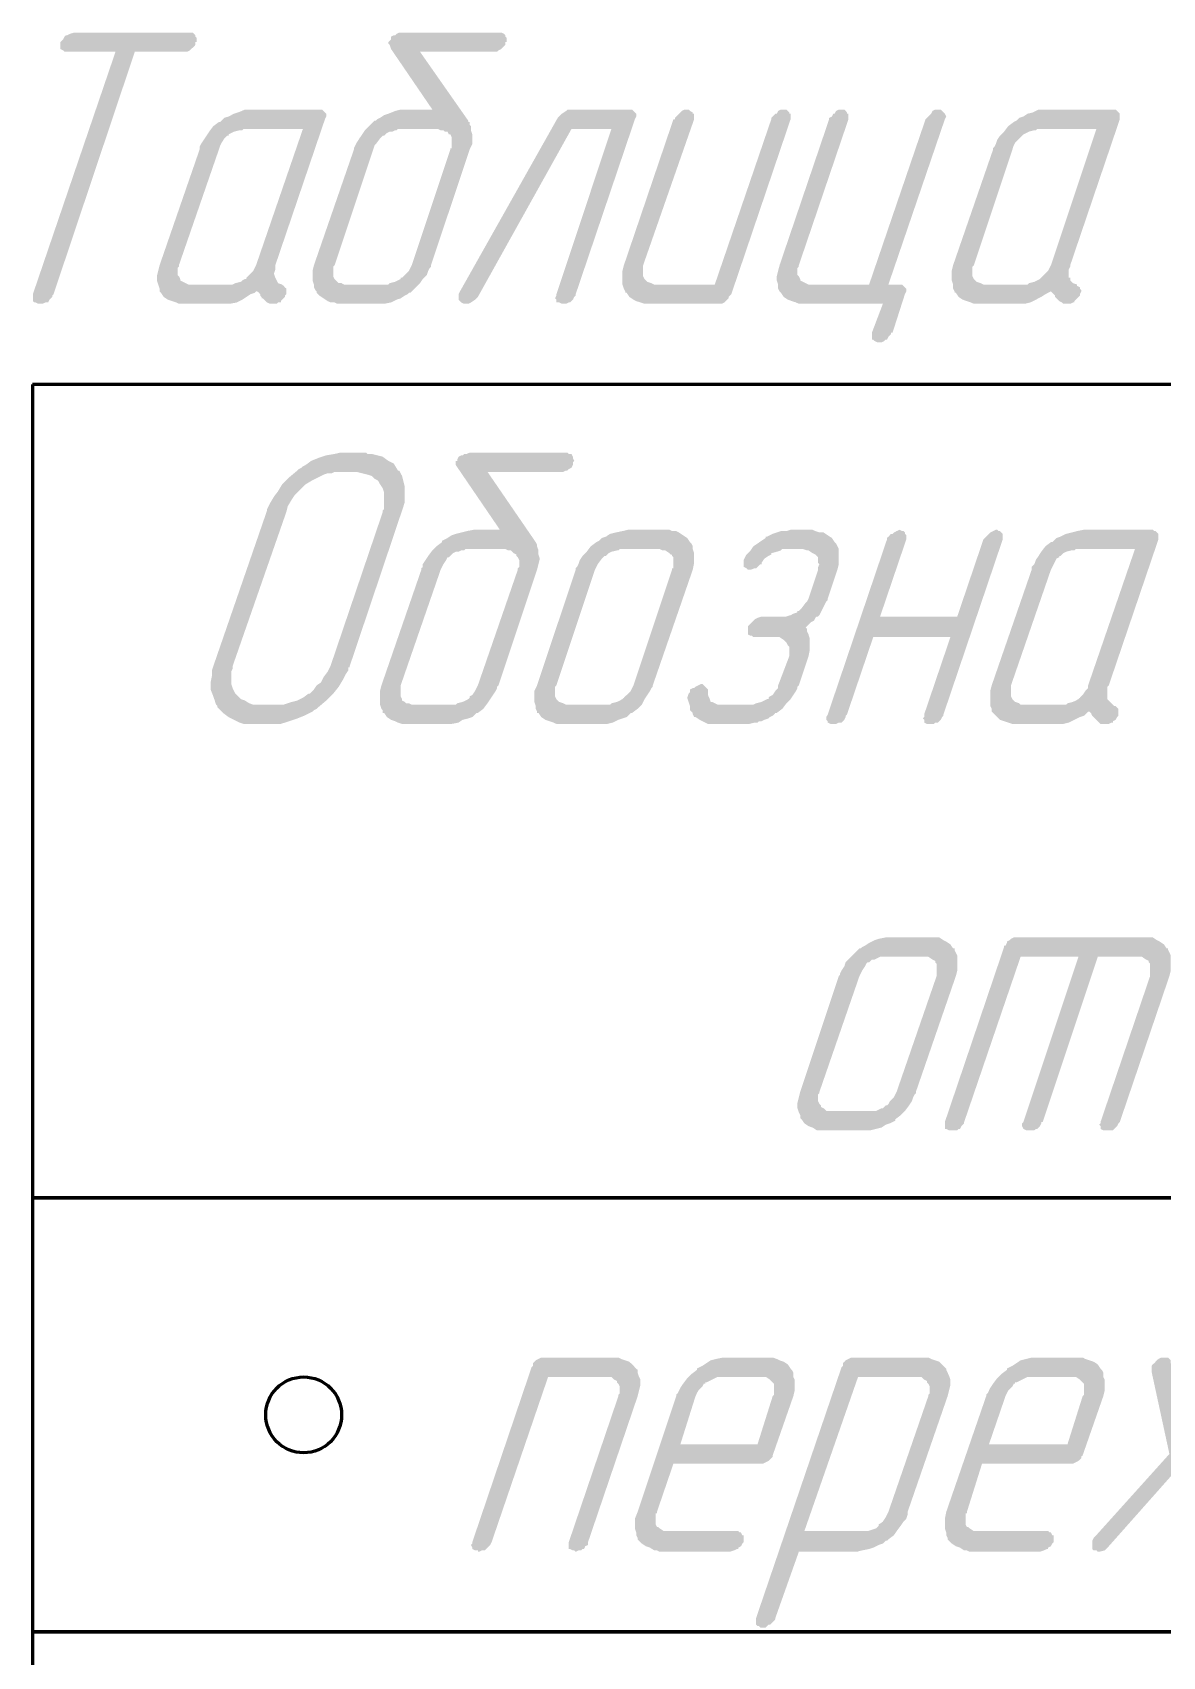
# Model space of a CAD drawing. Extents: x 260 to 1101, y 70 to 664.
# Drawn here: x 370.08 to 390.92, y 279.33 to 309.28 of the extents above; entities that cross this region are included whole.
import ezdxf

# ---------------------------------------------------------------- set-up
doc = ezdxf.new("R2010")
doc.units = 0
doc.header["$MEASUREMENT"] = 0
doc.layers.add('PDF _Геометрия', color=7, linetype='CONTINUOUS')
doc.layers.add('PDF _Сплошная заливка', color=7, linetype='CONTINUOUS')

msp = doc.modelspace()

# ---------------------------------------------------------------- hatches: boundary and pattern name
at = {"layer": 'PDF _Сплошная заливка', "transparency": 33554559}
for points in [[(373.036, 309.279), (373.062, 309.254), (373.087, 309.229), (373.087, 309.203), (373.112, 309.178), (373.112, 309.152), (373.112, 309.102), (373.087, 309.102), (373.087, 309.051), (373.062, 309.025), (373.011, 308.975), (373.011, 308.975), (372.985, 308.949), (372.935, 308.924), (372.858, 308.924), (371.969, 308.924), (370.47, 304.453), (370.445, 304.428), (370.445, 304.403), (370.394, 304.352), (370.369, 304.301), (370.343, 304.301), (370.318, 304.301), (370.267, 304.276), (370.216, 304.276), (370.216, 304.276), (370.191, 304.276), (370.14, 304.301), (370.115, 304.301), (370.089, 304.326), (370.089, 304.352), (370.089, 304.377), (370.089, 304.428), (370.089, 304.453), (371.613, 308.924), (370.699, 308.924), (370.673, 308.924), (370.648, 308.949), (370.597, 308.975), (370.597, 308.975), (370.597, 309), (370.597, 309.051), (370.597, 309.102), (370.597, 309.102), (370.623, 309.127), (370.648, 309.152), (370.673, 309.203), (370.699, 309.229), (370.724, 309.229), (370.775, 309.254), (370.851, 309.279), (373.011, 309.279)], [(381.14, 307.857), (381.166, 307.832), (381.191, 307.806), (381.216, 307.781), (381.216, 307.73), (381.191, 307.679), (380.099, 304.453), (380.099, 304.428), (380.073, 304.403), (380.048, 304.352), (379.997, 304.301), (379.997, 304.301), (379.972, 304.301), (379.921, 304.276), (379.87, 304.276), (379.845, 304.276), (379.845, 304.276), (379.794, 304.301), (379.743, 304.301), (379.743, 304.326), (379.743, 304.352), (379.718, 304.377), (379.743, 304.428), (379.743, 304.453), (380.759, 307.501), (380.022, 307.501), (378.295, 304.403), (378.295, 304.403), (378.27, 304.377), (378.244, 304.352), (378.168, 304.301), (378.117, 304.276), (378.066, 304.276), (378.066, 304.276), (378.041, 304.276), (377.99, 304.301), (377.965, 304.326), (377.965, 304.326), (377.939, 304.352), (377.939, 304.403), (377.939, 304.453), (377.965, 304.504), (379.768, 307.705), (379.794, 307.73), (379.794, 307.73), (379.845, 307.781), (379.921, 307.832), (379.946, 307.857), (379.997, 307.857), (381.115, 307.857)], [(383.986, 307.857), (384.011, 307.832), (384.036, 307.806), (384.036, 307.781), (384.062, 307.781), (384.062, 307.73), (384.062, 307.679), (382.969, 304.453), (382.969, 304.453), (382.944, 304.428), (382.919, 304.403), (382.919, 304.377), (382.868, 304.326), (382.842, 304.301), (382.792, 304.276), (382.715, 304.276), (381.42, 304.276), (381.369, 304.276), (381.293, 304.301), (381.216, 304.326), (381.166, 304.352), (381.089, 304.403), (381.039, 304.479), (381.013, 304.479), (381.013, 304.504), (380.988, 304.555), (380.962, 304.631), (380.962, 304.707), (380.962, 304.784), (380.962, 304.885), (380.988, 304.987), (381.902, 307.679), (381.928, 307.679), (381.928, 307.705), (381.953, 307.73), (382.004, 307.781), (382.004, 307.781), (382.055, 307.832), (382.106, 307.857), (382.156, 307.857), (382.156, 307.857), (382.182, 307.857), (382.207, 307.832), (382.258, 307.806), (382.258, 307.781), (382.283, 307.781), (382.283, 307.73), (382.283, 307.679), (381.343, 304.987), (381.343, 304.987), (381.343, 304.961), (381.343, 304.936), (381.343, 304.911), (381.343, 304.809), (381.343, 304.784), (381.369, 304.733), (381.369, 304.733), (381.394, 304.707), (381.42, 304.682), (381.496, 304.657), (381.547, 304.631), (381.598, 304.631), (382.664, 304.631), (383.706, 307.679), (383.706, 307.679), (383.706, 307.705), (383.732, 307.73), (383.782, 307.781), (383.808, 307.781), (383.833, 307.832), (383.884, 307.857), (383.935, 307.857), (383.935, 307.857)], [(386.831, 307.857), (386.856, 307.832), (386.882, 307.806), (386.907, 307.781), (386.907, 307.781), (386.933, 307.73), (386.907, 307.679), (385.866, 304.631), (386.094, 304.631), (386.12, 304.631), (386.145, 304.606), (386.17, 304.58), (386.196, 304.555), (386.196, 304.504), (386.17, 304.453), (385.942, 303.742), (385.916, 303.742), (385.916, 303.717), (385.866, 303.666), (385.84, 303.615), (385.815, 303.615), (385.789, 303.59), (385.738, 303.564), (385.688, 303.564), (385.688, 303.564), (385.662, 303.564), (385.611, 303.59), (385.586, 303.615), (385.561, 303.615), (385.561, 303.641), (385.561, 303.691), (385.561, 303.742), (385.764, 304.276), (384.265, 304.276), (384.214, 304.276), (384.163, 304.301), (384.087, 304.326), (384.011, 304.352), (383.935, 304.403), (383.884, 304.479), (383.884, 304.479), (383.859, 304.504), (383.833, 304.555), (383.833, 304.631), (383.808, 304.707), (383.808, 304.784), (383.833, 304.885), (383.859, 304.987), (384.773, 307.679), (384.773, 307.679), (384.773, 307.705), (384.824, 307.73), (384.849, 307.781), (384.875, 307.781), (384.9, 307.832), (384.951, 307.857), (385.002, 307.857), (385.027, 307.857), (385.053, 307.857), (385.078, 307.832), (385.103, 307.806), (385.103, 307.781), (385.129, 307.781), (385.129, 307.73), (385.129, 307.679), (384.214, 304.987), (384.214, 304.987), (384.214, 304.961), (384.189, 304.936), (384.189, 304.911), (384.189, 304.809), (384.214, 304.784), (384.24, 304.733), (384.24, 304.733), (384.24, 304.707), (384.29, 304.682), (384.341, 304.657), (384.392, 304.631), (384.443, 304.631), (385.51, 304.631), (386.551, 307.679), (386.551, 307.679), (386.577, 307.705), (386.602, 307.73), (386.653, 307.781), (386.653, 307.781), (386.678, 307.832), (386.729, 307.857), (386.806, 307.857), (386.806, 307.857)], [(384.519, 300.085), (384.595, 300.059), (384.672, 300.059), (384.748, 300.008), (384.824, 299.958), (384.875, 299.881), (384.875, 299.881), (384.9, 299.856), (384.926, 299.805), (384.951, 299.754), (384.951, 299.678), (384.951, 299.577), (384.951, 299.475), (384.926, 299.373), (384.748, 298.84), (384.748, 298.84), (384.748, 298.815), (384.722, 298.789), (384.697, 298.738), (384.646, 298.637), (384.595, 298.535), (384.595, 298.535), (384.57, 298.51), (384.544, 298.51), (384.519, 298.484), (384.494, 298.434), (384.443, 298.408), (384.392, 298.357), (384.341, 298.307), (384.341, 298.307), (384.367, 298.281), (384.367, 298.23), (384.392, 298.18), (384.417, 298.103), (384.417, 298.002), (384.417, 297.9), (384.392, 297.773), (384.214, 297.24), (384.189, 297.214), (384.189, 297.189), (384.163, 297.138), (384.113, 297.062), (384.062, 296.986), (383.986, 296.91), (383.909, 296.808), (383.808, 296.732), (383.808, 296.732), (383.782, 296.732), (383.757, 296.706), (383.732, 296.681), (383.681, 296.656), (383.655, 296.63), (383.579, 296.605), (383.528, 296.579), (383.503, 296.579), (383.477, 296.579), (383.452, 296.554), (383.401, 296.554), (383.3, 296.529), (383.198, 296.529), (382.639, 296.529), (382.588, 296.529), (382.538, 296.529), (382.487, 296.554), (382.436, 296.579), (382.385, 296.605), (382.309, 296.656), (382.309, 296.656), (382.283, 296.656), (382.258, 296.706), (382.258, 296.732), (382.207, 296.783), (382.207, 296.859), (382.182, 296.935), (382.156, 297.011), (382.182, 297.087), (382.182, 297.087), (382.207, 297.113), (382.207, 297.164), (382.258, 297.189), (382.283, 297.189), (382.309, 297.214), (382.36, 297.24), (382.41, 297.265), (382.436, 297.265), (382.461, 297.24), (382.487, 297.214), (382.512, 297.189), (382.538, 297.164), (382.538, 297.138), (382.538, 297.113), (382.538, 297.113), (382.538, 297.062), (382.563, 297.011), (382.588, 296.935), (382.614, 296.935), (382.664, 296.91), (382.715, 296.884), (382.792, 296.884), (383.35, 296.884), (383.376, 296.884), (383.427, 296.91), (383.528, 296.935), (383.579, 296.96), (383.63, 296.986), (383.655, 296.986), (383.655, 297.011), (383.681, 297.037), (383.732, 297.062), (383.782, 297.138), (383.833, 297.189), (383.833, 297.24), (384.036, 297.773), (384.036, 297.773), (384.036, 297.799), (384.036, 297.824), (384.036, 297.849), (384.036, 297.9), (384.036, 297.951), (384.011, 297.976), (383.986, 298.027), (383.986, 298.027), (383.986, 298.027), (383.935, 298.078), (383.859, 298.129), (383.808, 298.129), (383.757, 298.129), (383.376, 298.129), (383.35, 298.154), (383.325, 298.154), (383.274, 298.18), (383.274, 298.18), (383.274, 298.23), (383.274, 298.256), (383.274, 298.307), (383.274, 298.332), (383.3, 298.357), (383.325, 298.383), (383.376, 298.434), (383.376, 298.434), (383.401, 298.459), (383.452, 298.484), (383.528, 298.51), (383.909, 298.51), (383.935, 298.51), (383.986, 298.51), (384.062, 298.535), (384.113, 298.561), (384.189, 298.586), (384.189, 298.611), (384.214, 298.611), (384.24, 298.637), (384.265, 298.662), (384.341, 298.764), (384.367, 298.789), (384.392, 298.84), (384.57, 299.373), (384.57, 299.399), (384.57, 299.399), (384.57, 299.424), (384.595, 299.475), (384.57, 299.5), (384.57, 299.551), (384.57, 299.602), (384.544, 299.627), (384.544, 299.627), (384.519, 299.653), (384.468, 299.678), (384.392, 299.729), (384.367, 299.729), (384.29, 299.754), (383.909, 299.754), (383.884, 299.729), (383.808, 299.704), (383.706, 299.678), (383.706, 299.678), (383.706, 299.653), (383.655, 299.627), (383.579, 299.577), (383.528, 299.5), (383.528, 299.475), (383.503, 299.475), (383.477, 299.45), (383.427, 299.399), (383.401, 299.399), (383.325, 299.373), (383.3, 299.373), (383.274, 299.373), (383.249, 299.399), (383.198, 299.424), (383.198, 299.424), (383.198, 299.45), (383.198, 299.475), (383.198, 299.551), (383.223, 299.602), (383.223, 299.602), (383.249, 299.653), (383.274, 299.678), (383.325, 299.729), (383.376, 299.805), (383.452, 299.856), (383.528, 299.907), (383.604, 299.958), (383.604, 299.983), (383.63, 299.983), (383.681, 300.008), (383.732, 300.034), (383.808, 300.059), (383.884, 300.085), (383.986, 300.085), (384.062, 300.11), (384.468, 300.11)], [(387.898, 300.085), (387.923, 300.085), (387.949, 300.059), (387.974, 300.034), (387.974, 300.008), (387.974, 299.983), (387.974, 299.932), (386.882, 296.706), (386.882, 296.681), (386.856, 296.656), (386.831, 296.605), (386.78, 296.554), (386.78, 296.554), (386.729, 296.554), (386.704, 296.529), (386.653, 296.529), (386.628, 296.529), (386.602, 296.529), (386.577, 296.529), (386.526, 296.554), (386.526, 296.579), (386.526, 296.605), (386.501, 296.63), (386.526, 296.656), (386.526, 296.706), (387.009, 298.129), (385.586, 298.129), (385.103, 296.706), (385.078, 296.681), (385.078, 296.656), (385.053, 296.605), (385.002, 296.554), (384.976, 296.554), (384.951, 296.554), (384.9, 296.529), (384.849, 296.529), (384.849, 296.529), (384.824, 296.529), (384.799, 296.529), (384.748, 296.554), (384.748, 296.579), (384.722, 296.605), (384.722, 296.63), (384.722, 296.656), (384.748, 296.706), (385.84, 299.932), (385.84, 299.932), (385.84, 299.958), (385.866, 299.983), (385.916, 300.034), (385.942, 300.034), (385.967, 300.059), (386.018, 300.085), (386.069, 300.11), (386.069, 300.11), (386.12, 300.085), (386.145, 300.085), (386.17, 300.059), (386.17, 300.034), (386.196, 300.008), (386.196, 299.983), (386.196, 299.932), (385.713, 298.51), (387.136, 298.51), (387.618, 299.932), (387.618, 299.932), (387.644, 299.958), (387.669, 299.983), (387.72, 300.034), (387.72, 300.034), (387.745, 300.059), (387.796, 300.085), (387.847, 300.11), (387.872, 300.11)], [(390.667, 292.592), (390.743, 292.592), (390.819, 292.541), (390.87, 292.515), (390.946, 292.465), (390.997, 292.388), (391.023, 292.388), (391.023, 292.363), (391.048, 292.312), (391.073, 292.261), (391.073, 292.185), (391.073, 292.084), (391.073, 291.982), (391.048, 291.88), (390.133, 289.188), (390.133, 289.188), (390.108, 289.163), (390.083, 289.112), (390.032, 289.061), (390.032, 289.061), (390.006, 289.036), (389.956, 289.036), (389.905, 289.036), (389.879, 289.036), (389.879, 289.036), (389.829, 289.036), (389.778, 289.061), (389.778, 289.061), (389.778, 289.112), (389.752, 289.137), (389.778, 289.163), (389.778, 289.188), (390.692, 291.88), (390.692, 291.88), (390.692, 291.906), (390.692, 291.931), (390.692, 291.982), (390.692, 292.058), (390.692, 292.109), (390.667, 292.134), (390.667, 292.134), (390.667, 292.16), (390.616, 292.185), (390.54, 292.236), (390.515, 292.236), (390.464, 292.236), (389.727, 292.236), (388.711, 289.188), (388.685, 289.188), (388.685, 289.163), (388.66, 289.112), (388.609, 289.061), (388.584, 289.061), (388.558, 289.036), (388.508, 289.036), (388.457, 289.036), (388.457, 289.036), (388.431, 289.036), (388.406, 289.036), (388.355, 289.061), (388.355, 289.061), (388.33, 289.112), (388.33, 289.137), (388.33, 289.163), (388.355, 289.188), (389.371, 292.236), (388.304, 292.236), (387.263, 289.188), (387.263, 289.188), (387.263, 289.163), (387.212, 289.112), (387.187, 289.061), (387.161, 289.061), (387.136, 289.036), (387.085, 289.036), (387.034, 289.036), (387.034, 289.036), (387.009, 289.036), (386.983, 289.036), (386.933, 289.061), (386.907, 289.061), (386.907, 289.112), (386.907, 289.137), (386.907, 289.163), (386.907, 289.188), (387.999, 292.414), (387.999, 292.439), (388.025, 292.439), (388.05, 292.49), (388.05, 292.515), (388.101, 292.541), (388.127, 292.566), (388.177, 292.592), (388.254, 292.592), (390.616, 292.592)], [(380.886, 284.845), (380.937, 284.819), (381.013, 284.794), (381.089, 284.768), (381.14, 284.718), (381.216, 284.641), (381.216, 284.641), (381.242, 284.616), (381.242, 284.565), (381.267, 284.489), (381.293, 284.438), (381.293, 284.337), (381.267, 284.235), (381.242, 284.133), (380.327, 281.441), (380.327, 281.441), (380.327, 281.39), (380.276, 281.365), (380.251, 281.314), (380.226, 281.314), (380.2, 281.289), (380.149, 281.289), (380.099, 281.263), (380.099, 281.263), (380.073, 281.289), (380.048, 281.289), (379.997, 281.314), (379.972, 281.314), (379.972, 281.339), (379.972, 281.39), (379.972, 281.416), (379.972, 281.441), (380.886, 284.133), (380.886, 284.133), (380.886, 284.159), (380.912, 284.184), (380.912, 284.21), (380.912, 284.311), (380.886, 284.362), (380.861, 284.387), (380.861, 284.387), (380.861, 284.413), (380.81, 284.438), (380.759, 284.489), (380.708, 284.489), (380.658, 284.489), (379.591, 284.489), (378.549, 281.441), (378.549, 281.441), (378.524, 281.39), (378.498, 281.365), (378.447, 281.314), (378.447, 281.314), (378.422, 281.289), (378.371, 281.289), (378.32, 281.263), (378.295, 281.263), (378.295, 281.289), (378.244, 281.289), (378.193, 281.314), (378.193, 281.314), (378.193, 281.339), (378.168, 281.39), (378.193, 281.416), (378.193, 281.441), (379.286, 284.667), (379.286, 284.667), (379.311, 284.692), (379.311, 284.743), (379.336, 284.768), (379.362, 284.794), (379.413, 284.819), (379.464, 284.845), (379.514, 284.845), (380.835, 284.845)], [(392.776, 284.845), (392.826, 284.819), (392.852, 284.794), (392.852, 284.794), (392.877, 284.768), (392.877, 284.718), (392.877, 284.667), (392.877, 284.667), (392.852, 284.641), (392.852, 284.616), (392.801, 284.591), (391.455, 283.067), (391.785, 281.543), (391.785, 281.543), (391.785, 281.517), (391.785, 281.466), (391.759, 281.441), (391.759, 281.441), (391.734, 281.39), (391.709, 281.365), (391.658, 281.314), (391.658, 281.314), (391.632, 281.289), (391.582, 281.289), (391.531, 281.263), (391.505, 281.263), (391.455, 281.289), (391.429, 281.314), (391.404, 281.339), (391.404, 281.365), (391.124, 282.711), (389.93, 281.365), (389.854, 281.289), (389.752, 281.263), (389.727, 281.263), (389.702, 281.289), (389.651, 281.289), (389.625, 281.314), (389.625, 281.339), (389.625, 281.365), (389.625, 281.39), (389.625, 281.441), (389.625, 281.466), (389.625, 281.466), (389.651, 281.517), (389.676, 281.543), (391.048, 283.067), (390.718, 284.591), (390.718, 284.667), (390.718, 284.692), (390.743, 284.718), (390.769, 284.743), (390.819, 284.794), (390.819, 284.794), (390.845, 284.819), (390.896, 284.845), (390.972, 284.845), (390.972, 284.845), (391.023, 284.845), (391.048, 284.819), (391.073, 284.794), (391.073, 284.743), (391.378, 283.422), (392.547, 284.743), (392.649, 284.819), (392.75, 284.845), (392.75, 284.845)]]:
    msp.add_hatch(color=256, dxfattribs=at).paths.add_polyline_path(points)
h = msp.add_hatch(color=256, dxfattribs=at)
h.paths.add_polyline_path([(377.558, 307.501), (376.821, 307.501), (376.796, 307.476), (376.771, 307.476), (376.72, 307.451), (376.669, 307.451), (376.618, 307.425), (376.567, 307.374), (376.542, 307.374), (376.542, 307.374), (376.517, 307.349), (376.491, 307.324), (376.415, 307.222), (376.39, 307.197), (376.364, 307.12), (375.653, 304.987), (375.653, 304.987), (375.627, 304.961), (375.627, 304.936), (375.627, 304.911), (375.627, 304.809), (375.627, 304.784), (375.653, 304.733), (375.653, 304.733), (375.678, 304.707), (375.704, 304.682), (375.729, 304.657), (375.78, 304.657), (375.831, 304.631), (375.881, 304.631), (376.618, 304.631), (376.644, 304.631), (376.669, 304.657), (376.771, 304.682), (376.821, 304.707), (376.872, 304.733), (376.872, 304.758), (376.898, 304.758), (376.923, 304.784), (376.948, 304.809), (377.025, 304.885), (377.05, 304.936), (377.075, 304.987), (377.787, 307.12), (377.787, 307.146), (377.812, 307.146), (377.812, 307.197), (377.812, 307.222), (377.812, 307.298), (377.812, 307.349), (377.787, 307.4), (377.787, 307.4), (377.761, 307.4), (377.736, 307.451), (377.685, 307.451), (377.66, 307.476), (377.609, 307.476)], flags=0)
h.paths.add_polyline_path([(378.727, 309.279), (378.778, 309.254), (378.803, 309.229), (378.803, 309.203), (378.828, 309.178), (378.828, 309.152), (378.828, 309.102), (378.803, 309.102), (378.803, 309.051), (378.778, 309.025), (378.727, 308.975), (378.727, 308.975), (378.676, 308.949), (378.651, 308.924), (378.574, 308.924), (377.228, 308.924), (378.117, 307.654), (378.117, 307.628), (378.117, 307.628), (378.143, 307.628), (378.143, 307.578), (378.168, 307.552), (378.168, 307.476), (378.193, 307.4), (378.193, 307.324), (378.193, 307.222), (378.143, 307.12), (377.431, 304.987), (377.431, 304.961), (377.406, 304.936), (377.38, 304.885), (377.355, 304.809), (377.279, 304.733), (377.228, 304.657), (377.152, 304.58), (377.05, 304.479), (377.025, 304.479), (376.999, 304.453), (376.948, 304.428), (376.872, 304.377), (376.796, 304.352), (376.694, 304.301), (376.567, 304.276), (376.466, 304.276), (375.704, 304.276), (375.653, 304.301), (375.577, 304.301), (375.526, 304.326), (375.45, 304.377), (375.373, 304.428), (375.323, 304.479), (375.323, 304.504), (375.297, 304.53), (375.272, 304.58), (375.272, 304.631), (375.246, 304.707), (375.246, 304.784), (375.246, 304.885), (375.272, 304.987), (376.009, 307.12), (376.009, 307.146), (376.034, 307.197), (376.059, 307.247), (376.11, 307.324), (376.161, 307.4), (376.212, 307.476), (376.288, 307.552), (376.39, 307.654), (376.415, 307.654), (376.44, 307.679), (376.491, 307.705), (376.567, 307.755), (376.644, 307.781), (376.771, 307.832), (376.872, 307.857), (376.974, 307.857), (377.457, 307.857), (376.694, 308.975), (376.669, 309.051), (376.669, 309.051), (376.644, 309.076), (376.644, 309.102), (376.669, 309.127), (376.669, 309.127), (376.694, 309.152), (376.694, 309.203), (376.745, 309.229), (376.771, 309.229), (376.796, 309.254), (376.847, 309.279), (376.923, 309.279)], flags=0)
h = msp.add_hatch(color=256, dxfattribs=at)
h.paths.add_polyline_path([(375.069, 307.501), (373.976, 307.501), (373.951, 307.476), (373.9, 307.476), (373.798, 307.451), (373.747, 307.425), (373.697, 307.4), (373.697, 307.374), (373.671, 307.374), (373.646, 307.349), (373.62, 307.324), (373.57, 307.247), (373.544, 307.197), (373.519, 307.12), (372.782, 304.987), (372.782, 304.987), (372.782, 304.961), (372.757, 304.936), (372.757, 304.911), (372.757, 304.809), (372.782, 304.784), (372.807, 304.733), (372.807, 304.733), (372.807, 304.707), (372.858, 304.682), (372.909, 304.657), (372.96, 304.631), (373.011, 304.631), (373.747, 304.631), (373.773, 304.631), (373.824, 304.657), (373.925, 304.682), (373.951, 304.707), (374.001, 304.733), (374.027, 304.733), (374.027, 304.758), (374.052, 304.784), (374.078, 304.809), (374.154, 304.885), (374.179, 304.936), (374.205, 304.987)], flags=0)
h.paths.add_polyline_path([(375.424, 307.857), (375.45, 307.832), (375.475, 307.806), (375.5, 307.781), (375.5, 307.73), (375.475, 307.679), (374.56, 304.987), (374.56, 304.987), (374.56, 304.961), (374.56, 304.961), (374.56, 304.911), (374.535, 304.834), (374.56, 304.758), (374.56, 304.758), (374.586, 304.707), (374.611, 304.657), (374.687, 304.631), (374.687, 304.631), (374.713, 304.606), (374.738, 304.58), (374.764, 304.555), (374.764, 304.53), (374.764, 304.504), (374.764, 304.453), (374.738, 304.428), (374.738, 304.403), (374.713, 304.377), (374.662, 304.326), (374.662, 304.301), (374.611, 304.301), (374.586, 304.276), (374.535, 304.276), (374.459, 304.276), (374.459, 304.276), (374.408, 304.301), (374.383, 304.326), (374.332, 304.377), (374.306, 304.377), (374.306, 304.403), (374.281, 304.428), (374.281, 304.453), (374.256, 304.479), (374.23, 304.504), (374.205, 304.504), (374.179, 304.479), (374.103, 304.453), (374.027, 304.403), (373.951, 304.352), (373.849, 304.301), (373.722, 304.276), (373.62, 304.276), (372.833, 304.276), (372.782, 304.276), (372.731, 304.301), (372.655, 304.326), (372.579, 304.352), (372.503, 304.403), (372.452, 304.479), (372.452, 304.479), (372.426, 304.504), (372.426, 304.555), (372.401, 304.631), (372.376, 304.707), (372.376, 304.784), (372.401, 304.885), (372.426, 304.987), (373.163, 307.12), (373.163, 307.146), (373.163, 307.171), (373.189, 307.222), (373.239, 307.298), (373.29, 307.374), (373.341, 307.451), (373.417, 307.552), (373.519, 307.628), (373.544, 307.628), (373.57, 307.654), (373.62, 307.705), (373.697, 307.73), (373.798, 307.781), (373.875, 307.806), (374.001, 307.857), (374.103, 307.857), (375.399, 307.857)], flags=0)
h = msp.add_hatch(color=256, dxfattribs=at)
h.paths.add_polyline_path([(389.702, 307.501), (388.609, 307.501), (388.584, 307.476), (388.558, 307.476), (388.457, 307.451), (388.406, 307.425), (388.355, 307.4), (388.33, 307.374), (388.33, 307.374), (388.304, 307.349), (388.279, 307.324), (388.203, 307.247), (388.177, 307.197), (388.152, 307.12), (387.441, 304.987), (387.441, 304.987), (387.415, 304.961), (387.415, 304.936), (387.415, 304.911), (387.415, 304.809), (387.415, 304.784), (387.441, 304.733), (387.441, 304.733), (387.466, 304.707), (387.491, 304.682), (387.568, 304.657), (387.618, 304.631), (387.669, 304.631), (388.406, 304.631), (388.431, 304.631), (388.457, 304.657), (388.558, 304.682), (388.609, 304.707), (388.66, 304.733), (388.66, 304.733), (388.685, 304.758), (388.711, 304.784), (388.736, 304.809), (388.812, 304.885), (388.838, 304.936), (388.863, 304.987)], flags=0)
h.paths.add_polyline_path([(390.057, 307.857), (390.083, 307.832), (390.108, 307.806), (390.133, 307.781), (390.133, 307.73), (390.133, 307.679), (389.219, 304.987), (389.219, 304.987), (389.219, 304.961), (389.219, 304.961), (389.193, 304.911), (389.193, 304.834), (389.193, 304.758), (389.219, 304.758), (389.219, 304.707), (389.27, 304.657), (389.346, 304.631), (389.346, 304.631), (389.346, 304.606), (389.397, 304.58), (389.397, 304.555), (389.422, 304.53), (389.422, 304.504), (389.397, 304.453), (389.397, 304.428), (389.371, 304.403), (389.346, 304.377), (389.295, 304.326), (389.295, 304.301), (389.27, 304.301), (389.219, 304.276), (389.168, 304.276), (389.117, 304.276), (389.092, 304.276), (389.067, 304.301), (389.016, 304.326), (388.965, 304.377), (388.965, 304.377), (388.94, 304.403), (388.94, 304.428), (388.914, 304.453), (388.889, 304.479), (388.863, 304.504), (388.863, 304.504), (388.812, 304.479), (388.762, 304.453), (388.685, 304.403), (388.584, 304.352), (388.482, 304.301), (388.381, 304.276), (388.254, 304.276), (387.491, 304.276), (387.441, 304.276), (387.39, 304.301), (387.314, 304.326), (387.237, 304.352), (387.161, 304.403), (387.11, 304.479), (387.085, 304.479), (387.085, 304.504), (387.059, 304.555), (387.059, 304.631), (387.034, 304.707), (387.034, 304.784), (387.034, 304.885), (387.059, 304.987), (387.796, 307.12), (387.796, 307.146), (387.822, 307.171), (387.847, 307.222), (387.872, 307.298), (387.923, 307.374), (387.999, 307.451), (388.076, 307.552), (388.177, 307.628), (388.177, 307.628), (388.228, 307.654), (388.279, 307.705), (388.355, 307.73), (388.431, 307.781), (388.533, 307.806), (388.635, 307.857), (388.762, 307.857), (390.032, 307.857)], flags=0)
h = msp.add_hatch(color=256, dxfattribs=at)
h.paths.add_polyline_path([(376.059, 301.177), (375.653, 301.177), (375.602, 301.151), (375.526, 301.151), (375.45, 301.126), (375.348, 301.075), (375.246, 301.024), (375.119, 300.948), (375.119, 300.948), (375.094, 300.923), (375.043, 300.872), (374.992, 300.821), (374.916, 300.745), (374.865, 300.669), (374.789, 300.542), (374.764, 300.44), (373.773, 297.595), (373.773, 297.57), (373.773, 297.545), (373.747, 297.494), (373.747, 297.418), (373.747, 297.341), (373.747, 297.265), (373.773, 297.189), (373.824, 297.087), (373.824, 297.087), (373.849, 297.062), (373.875, 297.037), (373.925, 296.986), (374.001, 296.96), (374.078, 296.91), (374.154, 296.884), (374.256, 296.884), (374.662, 296.884), (374.713, 296.884), (374.789, 296.91), (374.865, 296.935), (374.967, 296.96), (375.069, 297.011), (375.17, 297.087), (375.196, 297.087), (375.221, 297.113), (375.272, 297.164), (375.323, 297.24), (375.399, 297.291), (375.45, 297.392), (375.526, 297.494), (375.577, 297.595), (376.542, 300.44), (376.542, 300.466), (376.567, 300.491), (376.567, 300.542), (376.567, 300.618), (376.567, 300.694), (376.567, 300.796), (376.542, 300.872), (376.491, 300.948), (376.491, 300.948), (376.466, 300.999), (376.44, 301.024), (376.39, 301.05), (376.339, 301.101), (376.262, 301.126), (376.161, 301.151)], flags=0)
h.paths.add_polyline_path([(376.262, 301.507), (376.339, 301.507), (376.44, 301.482), (376.542, 301.456), (376.644, 301.38), (376.745, 301.329), (376.821, 301.202), (376.847, 301.202), (376.872, 301.151), (376.898, 301.101), (376.923, 300.999), (376.948, 300.897), (376.948, 300.77), (376.948, 300.618), (376.923, 300.542), (376.898, 300.466), (375.932, 297.595), (375.932, 297.57), (375.907, 297.57), (375.907, 297.545), (375.907, 297.519), (375.856, 297.443), (375.805, 297.341), (375.729, 297.214), (375.627, 297.087), (375.5, 296.96), (375.348, 296.833), (375.348, 296.833), (375.348, 296.833), (375.323, 296.808), (375.272, 296.783), (375.246, 296.757), (375.196, 296.732), (375.094, 296.681), (374.967, 296.63), (374.814, 296.579), (374.662, 296.529), (374.484, 296.529), (374.078, 296.529), (374.052, 296.529), (373.976, 296.529), (373.9, 296.554), (373.798, 296.605), (373.697, 296.656), (373.595, 296.732), (373.493, 296.833), (373.493, 296.859), (373.468, 296.884), (373.443, 296.96), (373.417, 297.037), (373.366, 297.164), (373.366, 297.291), (373.392, 297.418), (373.392, 297.519), (373.417, 297.595), (374.408, 300.466), (374.408, 300.466), (374.408, 300.466), (374.408, 300.491), (374.433, 300.542), (374.459, 300.593), (374.535, 300.72), (374.611, 300.821), (374.687, 300.948), (374.814, 301.075), (374.967, 301.202), (374.967, 301.202), (374.992, 301.228), (374.992, 301.228), (375.043, 301.253), (375.069, 301.278), (375.119, 301.304), (375.221, 301.38), (375.348, 301.431), (375.5, 301.482), (375.653, 301.507), (375.754, 301.532), (376.237, 301.532)], flags=0)
h = msp.add_hatch(color=256, dxfattribs=at)
h.paths.add_polyline_path([(378.803, 299.754), (378.066, 299.754), (378.041, 299.729), (377.99, 299.729), (377.939, 299.704), (377.888, 299.704), (377.838, 299.678), (377.787, 299.627), (377.787, 299.627), (377.761, 299.602), (377.736, 299.602), (377.711, 299.551), (377.66, 299.475), (377.634, 299.424), (377.609, 299.373), (376.872, 297.24), (376.872, 297.24), (376.872, 297.214), (376.872, 297.189), (376.872, 297.138), (376.872, 297.062), (376.872, 297.037), (376.898, 296.986), (376.898, 296.986), (376.898, 296.96), (376.948, 296.935), (376.974, 296.91), (377.025, 296.91), (377.075, 296.884), (377.126, 296.884), (377.838, 296.884), (377.888, 296.884), (377.914, 296.91), (378.015, 296.935), (378.066, 296.96), (378.117, 296.986), (378.117, 296.986), (378.143, 297.011), (378.143, 297.037), (378.193, 297.062), (378.244, 297.138), (378.27, 297.189), (378.295, 297.24), (379.032, 299.373), (379.032, 299.399), (379.032, 299.399), (379.057, 299.424), (379.057, 299.475), (379.057, 299.551), (379.032, 299.602), (379.006, 299.627), (379.006, 299.653), (379.006, 299.653), (378.955, 299.678), (378.93, 299.704), (378.905, 299.729), (378.854, 299.729)], flags=0)
h.paths.add_polyline_path([(379.972, 301.507), (380.022, 301.507), (380.048, 301.456), (380.048, 301.456), (380.048, 301.431), (380.073, 301.38), (380.048, 301.355), (380.048, 301.329), (380.048, 301.304), (380.022, 301.253), (379.972, 301.228), (379.946, 301.202), (379.921, 301.202), (379.87, 301.177), (379.819, 301.177), (378.473, 301.177), (379.362, 299.881), (379.362, 299.881), (379.362, 299.881), (379.362, 299.881), (379.387, 299.831), (379.387, 299.805), (379.413, 299.729), (379.413, 299.653), (379.438, 299.577), (379.413, 299.475), (379.387, 299.373), (378.676, 297.24), (378.651, 297.214), (378.651, 297.189), (378.625, 297.138), (378.574, 297.062), (378.524, 296.986), (378.473, 296.91), (378.396, 296.808), (378.295, 296.732), (378.27, 296.732), (378.244, 296.706), (378.193, 296.656), (378.117, 296.63), (378.015, 296.605), (377.939, 296.554), (377.812, 296.529), (377.711, 296.529), (376.948, 296.529), (376.898, 296.529), (376.821, 296.554), (376.771, 296.579), (376.694, 296.605), (376.618, 296.656), (376.567, 296.732), (376.542, 296.732), (376.542, 296.783), (376.517, 296.808), (376.491, 296.884), (376.491, 296.96), (376.491, 297.037), (376.491, 297.138), (376.517, 297.24), (377.253, 299.373), (377.253, 299.399), (377.279, 299.424), (377.279, 299.475), (377.33, 299.551), (377.38, 299.627), (377.457, 299.729), (377.533, 299.805), (377.634, 299.881), (377.634, 299.907), (377.685, 299.932), (377.736, 299.958), (377.812, 300.008), (377.888, 300.034), (377.99, 300.059), (378.092, 300.085), (378.219, 300.11), (378.701, 300.11), (377.939, 301.228), (377.888, 301.304), (377.888, 301.304), (377.888, 301.329), (377.888, 301.355), (377.888, 301.38), (377.914, 301.38), (377.914, 301.405), (377.939, 301.456), (377.99, 301.482), (378.015, 301.482), (378.041, 301.507), (378.092, 301.507), (378.143, 301.532), (379.946, 301.532)], flags=0)
h = msp.add_hatch(color=256, dxfattribs=at)
h.paths.add_polyline_path([(381.648, 299.754), (380.912, 299.754), (380.886, 299.729), (380.861, 299.729), (380.759, 299.704), (380.708, 299.678), (380.658, 299.627), (380.632, 299.627), (380.632, 299.627), (380.607, 299.602), (380.581, 299.577), (380.505, 299.475), (380.48, 299.424), (380.454, 299.373), (379.743, 297.24), (379.743, 297.24), (379.718, 297.214), (379.718, 297.189), (379.718, 297.138), (379.718, 297.062), (379.718, 297.037), (379.743, 296.986), (379.743, 296.986), (379.768, 296.96), (379.794, 296.935), (379.87, 296.91), (379.921, 296.884), (379.972, 296.884), (380.708, 296.884), (380.734, 296.884), (380.759, 296.91), (380.861, 296.935), (380.912, 296.96), (380.962, 296.986), (380.962, 296.986), (380.988, 297.011), (381.013, 297.037), (381.039, 297.062), (381.115, 297.138), (381.14, 297.189), (381.166, 297.24), (381.877, 299.373), (381.877, 299.399), (381.902, 299.399), (381.902, 299.424), (381.902, 299.475), (381.902, 299.551), (381.902, 299.602), (381.877, 299.627), (381.877, 299.653), (381.852, 299.653), (381.826, 299.678), (381.75, 299.729), (381.699, 299.729)], flags=0)
h.paths.add_polyline_path([(381.877, 300.085), (381.953, 300.085), (382.004, 300.059), (382.08, 300.008), (382.156, 299.958), (382.207, 299.881), (382.207, 299.881), (382.233, 299.856), (382.258, 299.805), (382.258, 299.754), (382.283, 299.678), (382.283, 299.602), (382.283, 299.5), (382.258, 299.373), (381.521, 297.24), (381.521, 297.214), (381.496, 297.189), (381.47, 297.138), (381.42, 297.062), (381.369, 296.986), (381.318, 296.884), (381.242, 296.808), (381.14, 296.732), (381.115, 296.732), (381.089, 296.706), (381.039, 296.656), (380.962, 296.63), (380.886, 296.605), (380.785, 296.554), (380.683, 296.529), (380.556, 296.529), (379.794, 296.529), (379.743, 296.529), (379.692, 296.554), (379.616, 296.579), (379.54, 296.605), (379.464, 296.656), (379.413, 296.732), (379.387, 296.732), (379.387, 296.757), (379.362, 296.808), (379.362, 296.859), (379.336, 296.935), (379.336, 297.037), (379.336, 297.138), (379.387, 297.24), (380.099, 299.373), (380.099, 299.399), (380.124, 299.424), (380.149, 299.475), (380.175, 299.551), (380.226, 299.627), (380.302, 299.704), (380.378, 299.805), (380.48, 299.881), (380.48, 299.881), (380.53, 299.907), (380.581, 299.958), (380.658, 299.983), (380.734, 300.034), (380.835, 300.059), (380.962, 300.085), (381.064, 300.11), (381.826, 300.11)], flags=0)
h = msp.add_hatch(color=256, dxfattribs=at)
h.paths.add_polyline_path([(390.413, 299.754), (389.321, 299.754), (389.295, 299.729), (389.244, 299.729), (389.143, 299.704), (389.092, 299.678), (389.041, 299.627), (389.041, 299.627), (389.016, 299.627), (389.016, 299.602), (388.965, 299.577), (388.914, 299.475), (388.889, 299.424), (388.863, 299.373), (388.127, 297.24), (388.127, 297.24), (388.127, 297.214), (388.127, 297.189), (388.127, 297.138), (388.127, 297.062), (388.127, 297.037), (388.152, 296.986), (388.152, 296.986), (388.177, 296.96), (388.203, 296.935), (388.279, 296.91), (388.304, 296.884), (388.355, 296.884), (389.092, 296.884), (389.143, 296.884), (389.168, 296.91), (389.27, 296.935), (389.321, 296.96), (389.371, 296.986), (389.371, 296.986), (389.397, 297.011), (389.422, 297.037), (389.448, 297.062), (389.498, 297.138), (389.549, 297.189), (389.549, 297.24)], flags=0)
h.paths.add_polyline_path([(390.769, 300.085), (390.794, 300.085), (390.819, 300.059), (390.845, 300.034), (390.845, 299.983), (390.845, 299.932), (389.93, 297.24), (389.93, 297.24), (389.905, 297.214), (389.905, 297.189), (389.905, 297.164), (389.905, 297.087), (389.905, 297.011), (389.905, 296.986), (389.93, 296.96), (389.981, 296.91), (390.032, 296.859), (390.057, 296.859), (390.057, 296.859), (390.083, 296.833), (390.108, 296.808), (390.108, 296.783), (390.108, 296.732), (390.108, 296.706), (390.108, 296.681), (390.083, 296.656), (390.057, 296.605), (390.006, 296.579), (390.006, 296.554), (389.981, 296.554), (389.93, 296.529), (389.879, 296.529), (389.803, 296.529), (389.803, 296.529), (389.778, 296.529), (389.727, 296.579), (389.676, 296.63), (389.676, 296.63), (389.651, 296.656), (389.651, 296.656), (389.625, 296.681), (389.6, 296.732), (389.575, 296.757), (389.549, 296.757), (389.524, 296.732), (389.473, 296.681), (389.397, 296.656), (389.295, 296.605), (389.193, 296.554), (389.092, 296.529), (388.965, 296.529), (388.203, 296.529), (388.152, 296.529), (388.076, 296.554), (387.999, 296.579), (387.923, 296.605), (387.872, 296.656), (387.796, 296.732), (387.796, 296.732), (387.771, 296.757), (387.771, 296.808), (387.745, 296.859), (387.745, 296.935), (387.745, 297.037), (387.745, 297.138), (387.771, 297.24), (388.508, 299.373), (388.508, 299.399), (388.508, 299.424), (388.558, 299.475), (388.584, 299.551), (388.635, 299.627), (388.685, 299.704), (388.762, 299.805), (388.863, 299.881), (388.889, 299.881), (388.914, 299.907), (388.965, 299.958), (389.041, 299.983), (389.143, 300.034), (389.244, 300.059), (389.346, 300.085), (389.473, 300.11), (390.743, 300.11)], flags=0)
h = msp.add_hatch(color=256, dxfattribs=at)
h.paths.add_polyline_path([(386.526, 292.236), (385.789, 292.236), (385.738, 292.236), (385.713, 292.236), (385.611, 292.185), (385.561, 292.185), (385.51, 292.134), (385.51, 292.134), (385.484, 292.134), (385.459, 292.109), (385.434, 292.058), (385.383, 291.982), (385.357, 291.931), (385.332, 291.88), (384.595, 289.747), (384.595, 289.721), (384.595, 289.721), (384.57, 289.696), (384.57, 289.645), (384.57, 289.569), (384.595, 289.518), (384.621, 289.493), (384.621, 289.467), (384.621, 289.467), (384.672, 289.442), (384.722, 289.391), (384.773, 289.391), (384.824, 289.391), (385.561, 289.391), (385.586, 289.391), (385.637, 289.391), (385.738, 289.442), (385.764, 289.442), (385.815, 289.493), (385.84, 289.493), (385.84, 289.493), (385.866, 289.518), (385.891, 289.569), (385.967, 289.645), (385.993, 289.696), (386.018, 289.747), (386.755, 291.88), (386.755, 291.88), (386.755, 291.906), (386.755, 291.931), (386.755, 291.982), (386.755, 292.058), (386.755, 292.109), (386.729, 292.134), (386.729, 292.134), (386.729, 292.16), (386.678, 292.185), (386.602, 292.236), (386.577, 292.236)], flags=0)
h.paths.add_polyline_path([(386.729, 292.592), (386.806, 292.592), (386.882, 292.541), (386.933, 292.515), (387.009, 292.465), (387.059, 292.388), (387.085, 292.388), (387.085, 292.363), (387.11, 292.312), (387.136, 292.261), (387.136, 292.185), (387.136, 292.084), (387.136, 291.982), (387.11, 291.88), (386.374, 289.747), (386.374, 289.721), (386.348, 289.696), (386.323, 289.645), (386.297, 289.569), (386.247, 289.493), (386.17, 289.391), (386.094, 289.315), (385.993, 289.239), (385.993, 289.213), (385.942, 289.188), (385.891, 289.163), (385.815, 289.137), (385.738, 289.086), (385.637, 289.061), (385.535, 289.036), (385.408, 289.036), (384.646, 289.036), (384.595, 289.036), (384.544, 289.036), (384.468, 289.086), (384.392, 289.112), (384.316, 289.163), (384.265, 289.239), (384.265, 289.239), (384.24, 289.264), (384.24, 289.315), (384.214, 289.366), (384.189, 289.442), (384.189, 289.544), (384.214, 289.645), (384.24, 289.747), (384.951, 291.88), (384.976, 291.906), (384.976, 291.931), (385.002, 291.982), (385.053, 292.058), (385.078, 292.134), (385.154, 292.211), (385.23, 292.287), (385.332, 292.388), (385.357, 292.388), (385.383, 292.414), (385.434, 292.439), (385.51, 292.49), (385.611, 292.541), (385.688, 292.566), (385.815, 292.592), (385.916, 292.592), (386.678, 292.592)], flags=0)
h = msp.add_hatch(color=256, dxfattribs=at)
h.paths.add_polyline_path([(383.503, 284.489), (382.766, 284.489), (382.741, 284.489), (382.715, 284.489), (382.614, 284.438), (382.563, 284.413), (382.512, 284.387), (382.487, 284.387), (382.487, 284.362), (382.461, 284.362), (382.436, 284.311), (382.36, 284.235), (382.334, 284.184), (382.309, 284.133), (382.029, 283.244), (383.452, 283.244), (383.732, 284.133), (383.732, 284.133), (383.757, 284.159), (383.757, 284.184), (383.757, 284.21), (383.757, 284.311), (383.757, 284.362), (383.732, 284.387), (383.732, 284.387), (383.706, 284.413), (383.681, 284.438), (383.604, 284.489), (383.554, 284.489)], flags=0)
h.paths.add_polyline_path([(383.732, 284.845), (383.808, 284.819), (383.859, 284.794), (383.935, 284.768), (384.011, 284.718), (384.062, 284.641), (384.062, 284.641), (384.087, 284.616), (384.113, 284.565), (384.113, 284.489), (384.138, 284.438), (384.138, 284.337), (384.138, 284.235), (384.113, 284.133), (383.732, 283.041), (383.732, 283.041), (383.732, 283.016), (383.706, 282.99), (383.681, 282.965), (383.655, 282.94), (383.604, 282.914), (383.554, 282.889), (383.503, 282.889), (381.902, 282.889), (381.598, 282), (381.598, 281.974), (381.572, 281.974), (381.572, 281.924), (381.572, 281.898), (381.572, 281.822), (381.572, 281.771), (381.598, 281.72), (381.598, 281.72), (381.623, 281.72), (381.648, 281.695), (381.725, 281.644), (381.775, 281.644), (381.826, 281.644), (383.096, 281.644), (383.122, 281.619), (383.147, 281.619), (383.173, 281.568), (383.198, 281.568), (383.198, 281.543), (383.198, 281.492), (383.198, 281.466), (383.198, 281.441), (383.173, 281.416), (383.147, 281.365), (383.096, 281.339), (383.096, 281.314), (383.071, 281.314), (383.02, 281.289), (382.944, 281.263), (381.648, 281.263), (381.598, 281.289), (381.547, 281.289), (381.47, 281.339), (381.394, 281.365), (381.318, 281.416), (381.267, 281.466), (381.242, 281.492), (381.242, 281.517), (381.216, 281.568), (381.216, 281.619), (381.191, 281.695), (381.191, 281.797), (381.191, 281.873), (381.242, 282), (381.953, 284.133), (381.953, 284.159), (381.979, 284.184), (382.004, 284.235), (382.029, 284.286), (382.08, 284.362), (382.156, 284.464), (382.233, 284.54), (382.334, 284.616), (382.334, 284.641), (382.385, 284.667), (382.436, 284.692), (382.512, 284.743), (382.588, 284.794), (382.69, 284.819), (382.817, 284.845), (382.919, 284.845), (383.681, 284.845)], flags=0)
h = msp.add_hatch(color=256, dxfattribs=at)
h.paths.add_polyline_path([(386.374, 284.489), (385.307, 284.489), (384.316, 281.644), (385.434, 281.644), (385.459, 281.644), (385.484, 281.644), (385.561, 281.67), (385.637, 281.695), (385.688, 281.746), (385.688, 281.746), (385.688, 281.771), (385.738, 281.797), (385.764, 281.822), (385.815, 281.898), (385.84, 281.949), (385.866, 282), (386.602, 284.133), (386.602, 284.133), (386.602, 284.159), (386.628, 284.184), (386.628, 284.21), (386.628, 284.311), (386.602, 284.362), (386.577, 284.387), (386.577, 284.387), (386.577, 284.413), (386.526, 284.438), (386.475, 284.489), (386.424, 284.489)], flags=0)
h.paths.add_polyline_path([(386.602, 284.845), (386.653, 284.819), (386.729, 284.794), (386.806, 284.768), (386.856, 284.718), (386.933, 284.641), (386.933, 284.641), (386.933, 284.616), (386.958, 284.565), (386.983, 284.514), (387.009, 284.438), (387.009, 284.337), (386.983, 284.235), (386.958, 284.133), (386.221, 282), (386.221, 281.974), (386.221, 281.949), (386.196, 281.873), (386.145, 281.822), (386.094, 281.746), (386.018, 281.644), (385.967, 281.568), (385.866, 281.492), (385.84, 281.466), (385.815, 281.466), (385.764, 281.416), (385.688, 281.39), (385.586, 281.339), (385.51, 281.314), (385.383, 281.289), (385.281, 281.263), (384.214, 281.263), (383.782, 280.044), (383.782, 280.019), (383.757, 279.993), (383.732, 279.968), (383.681, 279.917), (383.655, 279.917), (383.63, 279.892), (383.604, 279.866), (383.528, 279.866), (383.528, 279.866), (383.503, 279.866), (383.477, 279.892), (383.452, 279.892), (383.427, 279.917), (383.427, 279.942), (383.427, 279.968), (383.427, 280.044), (385.002, 284.667), (385.002, 284.667), (385.027, 284.692), (385.027, 284.743), (385.053, 284.768), (385.078, 284.794), (385.129, 284.819), (385.18, 284.845), (385.23, 284.845), (386.551, 284.845)], flags=0)
h = msp.add_hatch(color=256, dxfattribs=at)
h.paths.add_polyline_path([(389.219, 284.489), (388.482, 284.489), (388.457, 284.489), (388.431, 284.489), (388.33, 284.438), (388.279, 284.413), (388.228, 284.387), (388.203, 284.387), (388.203, 284.362), (388.177, 284.362), (388.152, 284.311), (388.076, 284.235), (388.05, 284.184), (388.025, 284.133), (387.72, 283.244), (389.168, 283.244), (389.448, 284.133), (389.448, 284.133), (389.473, 284.159), (389.473, 284.184), (389.473, 284.21), (389.473, 284.311), (389.473, 284.362), (389.448, 284.387), (389.448, 284.387), (389.422, 284.413), (389.397, 284.438), (389.321, 284.489), (389.27, 284.489)], flags=0)
h.paths.add_polyline_path([(389.448, 284.845), (389.498, 284.819), (389.575, 284.794), (389.651, 284.768), (389.727, 284.718), (389.778, 284.641), (389.778, 284.641), (389.803, 284.616), (389.829, 284.565), (389.829, 284.489), (389.854, 284.438), (389.854, 284.337), (389.854, 284.235), (389.829, 284.133), (389.448, 283.041), (389.448, 283.041), (389.422, 283.016), (389.422, 282.99), (389.397, 282.965), (389.371, 282.94), (389.321, 282.914), (389.27, 282.889), (389.219, 282.889), (387.593, 282.889), (387.314, 282), (387.314, 281.974), (387.288, 281.974), (387.288, 281.924), (387.288, 281.898), (387.288, 281.822), (387.288, 281.771), (387.314, 281.72), (387.314, 281.72), (387.339, 281.72), (387.364, 281.695), (387.441, 281.644), (387.491, 281.644), (387.542, 281.644), (388.812, 281.644), (388.838, 281.619), (388.863, 281.619), (388.889, 281.568), (388.914, 281.568), (388.914, 281.543), (388.914, 281.492), (388.914, 281.466), (388.914, 281.441), (388.889, 281.416), (388.863, 281.365), (388.812, 281.339), (388.812, 281.314), (388.787, 281.314), (388.736, 281.289), (388.66, 281.263), (387.364, 281.263), (387.314, 281.289), (387.263, 281.289), (387.187, 281.339), (387.11, 281.365), (387.034, 281.416), (386.983, 281.466), (386.958, 281.492), (386.958, 281.517), (386.933, 281.568), (386.933, 281.619), (386.907, 281.695), (386.907, 281.797), (386.907, 281.873), (386.933, 282), (387.669, 284.133), (387.669, 284.159), (387.695, 284.184), (387.72, 284.235), (387.745, 284.286), (387.796, 284.362), (387.872, 284.464), (387.949, 284.54), (388.05, 284.616), (388.05, 284.641), (388.101, 284.667), (388.152, 284.692), (388.228, 284.743), (388.304, 284.794), (388.406, 284.819), (388.508, 284.845), (388.635, 284.845), (389.397, 284.845)], flags=0)

# ---------------------------------------------------------------- linework, layer by layer
at = {"layer": 'PDF _Геометрия', "lineweight": 60}
msp.add_lwpolyline([(370.082, 302.789), (370.082, 287.788), (545.708, 287.788), (545.708, 302.789)], close=True, dxfattribs=at)
msp.add_lwpolyline([(545.708, 287.788), (370.082, 287.788), (370.082, 279.789), (545.708, 279.789), (370.082, 279.789), (370.082, 271.789), (545.708, 271.789), (370.082, 271.789), (370.082, 263.789), (545.708, 263.789), (370.082, 263.789), (370.082, 255.789), (545.708, 255.789), (370.082, 255.789), (370.082, 247.789), (545.708, 247.789), (370.082, 247.789), (370.082, 239.788), (545.708, 239.788)], dxfattribs=at)
msp.add_circle((375.083, 283.788), 0.7, dxfattribs=at)

doc.saveas('drawing.dxf')
